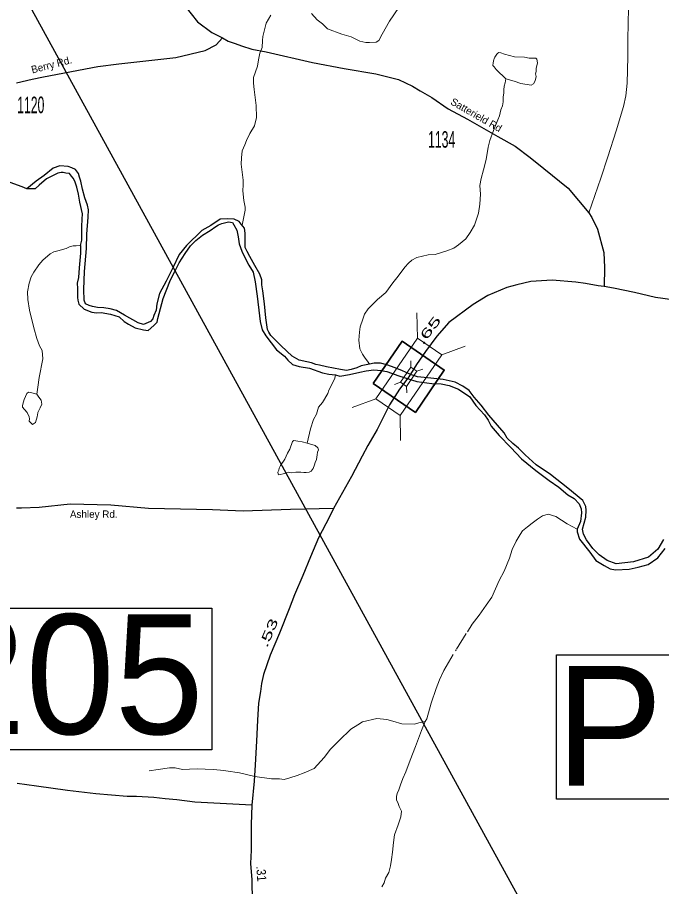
# Model space of a CAD drawing. Extents: x 593115 to 629975, y 274032 to 309774.
# Drawn here: x 609627 to 611376, y 277357 to 279716 of the extents above; entities that cross this region are included whole.
import ezdxf
from ezdxf.enums import TextEntityAlignment as Align

# ---------------------------------------------------------------- set-up
doc = ezdxf.new("R2010")
doc.units = 0
doc.header["$LTSCALE"] = 10
doc.linetypes.add('DASH_DOUBLE_DOT', pattern=[9.2, 5, -1.2, 0.3, -1.2, 0.3, -1.2])
doc.linetypes.add('LONG_DASHED', pattern=[7.5, 6, -1.5])
for name, color, linetype in [('11', 7, 'Continuous'), ('17', 7, 'Continuous'), ('8', 7, 'Continuous')]:
    doc.layers.add(name, color=color, linetype=linetype)
for name, color, linetype, lineweight in [('3', 7, 'Continuous', 158), ('31', 7, 'Continuous', 35), ('32', 7, 'Continuous', 25), ('35', 7, 'Continuous', 13), ('50', 7, 'Continuous', 13), ('59', 7, 'Continuous', 13), ('60', 7, 'Continuous', 13)]:
    doc.layers.add(name, color=color, linetype=linetype, lineweight=lineweight)

msp = doc.modelspace()

# ---------------------------------------------------------------- linework, layer by layer
at = {"layer": '3', "lineweight": 25}
msp.add_lwpolyline([(609537.8, 279969.55), (611035.25, 277242.12), (611649.59, 275090.9)], dxfattribs=at)
at = {"layer": '31'}
msp.add_lwpolyline([(610592.87, 278722.36), (610671.32, 278837.07), (610786.12, 278758.57), (610707.67, 278643.86)], close=True, dxfattribs=at)
at = {"layer": '31', "lineweight": 25}
for points in [[(609408.79, 278112.81), (610154.97, 278112.81), (610154.97, 277728.39), (609408.79, 277728.39)], [(611090.52, 277986.21), (612132.21, 277986.21), (612132.21, 277594.4), (611090.52, 277594.4)]]:
    msp.add_lwpolyline(points, close=True, dxfattribs=at)
at = {"layer": '32'}
for points in [[(609911.14, 280047.75), (609933.35, 280031.08), (609955.56, 280009.77), (609973.38, 279993.33), (610015.47, 279908.83), (610032.37, 279843.97), (610046.05, 279806.45), (610060.67, 279776.57), (610081.43, 279746.71), (610116.59, 279703.18), (610155.39, 279674.75), (610183.92, 279660.1)], [(609625.32, 279538.3), (609667.3, 279547.88), (609697.82, 279554.44), (609846.14, 279582.12), (609902.97, 279589.13), (610057.36, 279606.38), (610137.42, 279625.83), (610167.03, 279640.65), (610183.92, 279660.1)], [(610183.92, 279660.1), (610199.31, 279651.42), (610218.28, 279644.94), (610235.4, 279638.45), (610264.09, 279629.65), (610302.5, 279621.78), (610428.6, 279592.83), (610514.67, 279577.09), (610600.04, 279562.04), (610661.59, 279546.75), (610699.53, 279528.69), (610720.35, 279516.19), (610752.28, 279498.59), (610796.94, 279467.32), (610849.23, 279439.07), (610931.36, 279392.06), (610978.1, 279366.59), (611018.74, 279335.13), (611055.94, 279305.88), (611122.25, 279251.97), (611178.12, 279185.62), (611186.91, 279172.19), (611202.18, 279141.16), (611219.43, 279077.89), (611221.27, 279037.06), (611220.12, 278985.66)], [(611220.12, 278985.66), (611203.69, 278987.05), (611169.68, 278993.54), (611143.3, 278997.24), (611078.52, 279002.8), (611020.91, 278999.33), (610983.42, 278990.06), (610955.66, 278983.12), (610903.83, 278960.89), (610864.04, 278936.8), (610798.56, 278887.48), (610765.94, 278850.72), (610734.84, 278809.29), (610710.93, 278773.48), (610689.5, 278740.46)], [(611405.21, 278948.84), (611359.52, 278955.91), (611302.6, 278969.11), (611245.1, 278980.57), (611220.12, 278985.66)], [(610689.5, 278740.46), (610687.18, 278736.9), (610664.93, 278706.85), (610637.53, 278664.19), (610604.21, 278597.09), (610578.29, 278554.02), (610563.02, 278524.84), (610534.1, 278469.96), (610484.93, 278383.47)], [(610484.93, 278383.47), (610368.79, 278380.69), (610240.38, 278375.83), (610157.08, 278379.53), (609983.32, 278383.01), (609881.04, 278392.12), (609770.22, 278394.67), (609686.48, 278386.02), (609638.81, 278384.16), (609624.93, 278384.16)], [(610484.93, 278383.47), (610474.18, 278360.89), (610445.02, 278303.93), (610422.81, 278251.59), (610401.76, 278200.88), (610379.55, 278148.54), (610364.74, 278111.03), (610338.59, 278045.03), (610313.61, 277985.45), (610295.79, 277932.72), (610289.77, 277908.64), (610287, 277886.41), (610281.44, 277855.38), (610279.36, 277808.83), (610276.12, 277751.4), (610273.11, 277687.64), (610270.12, 277643.73), (610263.98, 277578.31)], [(610263.98, 277578.31), (610108.96, 277586.64), (610060.11, 277592.24), (610028.44, 277594.98), (609997.9, 277598.68), (609950.7, 277601.46), (609925.49, 277601.77), (609840.57, 277608.87), (609763.75, 277618.14), (609679.3, 277629.48), (609626.3, 277636.91)], [(610263.98, 277578.31), (610261.47, 277525.8), (610261.44, 277497.75), (610262.11, 277456.27), (610260.04, 277419.68), (610263.28, 277375.22), (610263.28, 277351.6), (610272.29, 277243.54), (610276, 277201.18), (610277.57, 277160.1), (610277.92, 277143.01), (610278.12, 277112.57), (610277.41, 277080.43)]]:
    msp.add_lwpolyline(points, dxfattribs=at)
at = {"layer": '35'}
msp.add_lwpolyline([(611178.12, 279185.62), (611210.63, 279279.29), (611229.6, 279337.65), (611252.78, 279407.69), (611272.25, 279473.57), (611278.95, 279502.82), (611282.59, 279536.95), (611284.32, 279608.93), (611284.3, 279655.21), (611285.52, 279699.15), (611286.13, 279740.6), (611286.68, 279769.86), (611288.5, 279819.82), (611289.69, 279877.17), (611290.85, 279933.25), (611292.07, 279968.59), (611292.02, 279995.42), (611295.11, 280006.39), (611314.6, 280032.02), (611326.14, 280050.32), (611333.43, 280069.81), (611335.9, 280091.77), (611337.09, 280119.79)], dxfattribs=at)
at = {"layer": '50'}
for p, q in [((610711.48, 278913.65), (610712.94, 278845.59)), ((610842.93, 278823.74), (610778.97, 278800.42)), ((610600.02, 278680.51), (610536.07, 278657.19)), ((610666.06, 278635.34), (610667.51, 278567.28))]:
    msp.add_line(p, q, dxfattribs=at)
at = {"layer": '50', "linetype": 'LONG_DASHED'}
for p, q in [((610694.99, 278783.76), (610695.36, 278766.74)), ((610727.85, 278761.28), (610711.86, 278755.45)), ((610667.13, 278725.48), (610651.14, 278719.65)), ((610683.64, 278714.18), (610684, 278697.17))]:
    msp.add_line(p, q, dxfattribs=at)
at = {"layer": '50'}
msp.add_lwpolyline([(610666.06, 278635.34), (610778.97, 278800.42), (610712.94, 278845.59), (610600.02, 278680.51)], close=True, dxfattribs=at)
at = {"layer": '50', "linetype": 'LONG_DASHED'}
msp.add_lwpolyline([(610683.64, 278714.18), (610711.86, 278755.45), (610695.36, 278766.74), (610667.13, 278725.48)], close=True, dxfattribs=at)
at = {"layer": '59'}
for points in [[(610425.95, 279725.77), (610440.6, 279708.66), (610455.28, 279697.65), (610469.22, 279684.86), (610507.73, 279670.26), (610533.28, 279663.03), (610556.44, 279650.85), (610573.57, 279647.2), (610583.27, 279647.2), (610601.6, 279648.42), (610608.3, 279653.28), (610617.46, 279670.4), (610637.49, 279705.69), (610662.45, 279742.29)], [(610582.66, 278774.78), (610577.73, 278783.28), (610571.08, 278790.62), (610564.31, 278801.57), (610560.06, 278808.96), (610556.41, 278816.23), (610553.98, 278839.39), (610556.34, 278861.34), (610557.54, 278876.03), (610564.87, 278896.68), (610569.15, 278910.09), (610579.45, 278924.79), (610604.47, 278949.78), (610626.97, 278968.72), (610646.53, 278995.52), (610660.5, 279013.24), (610678.82, 279038.27), (610688.53, 279048.57), (610697.7, 279056.48), (610711.66, 279063.89), (610742.11, 279071.17), (610761.64, 279072.36), (610792.75, 279082.22), (610811.61, 279089.54), (610825.09, 279098.06), (610844.55, 279115.17), (610856.7, 279132.22), (610867.7, 279151.7), (610878.59, 279184.68), (610882.29, 279209.01), (610884.75, 279235.87), (610882.82, 279259.01), (610885.93, 279278.55), (610892.62, 279302.32), (610899.89, 279329.78), (610905.38, 279363.28), (610909.56, 279381.59), (610919.32, 279408.4), (610931.52, 279437.66), (610935.75, 279448.67), (610939.98, 279464.49), (610943.71, 279475.51), (610946.14, 279486.47), (610946.09, 279498.67), (610947.94, 279510.83), (610947.31, 279519.35), (610948.52, 279529.13), (610951.59, 279537.67), (610953.43, 279549.23)], [(609798.42, 279096.75), (609786.89, 279095.58), (609778.29, 279095.56), (609768.63, 279093.06), (609759.43, 279088.25), (609737.5, 279082.1), (609725.95, 279079.64), (609716.13, 279074.14), (609696.66, 279056.44), (609685.71, 279044.26), (609671.7, 279024.74), (609665.02, 279011.38), (609659.48, 278994.89), (609654.69, 278971.08), (609655.26, 278950.36), (609660.16, 278921.15), (609671.78, 278873.6), (609680.38, 278844.32), (609687.68, 278824.76), (609695, 278811.41), (609696.25, 278789.47), (609686.49, 278738.26), (609682.85, 278712.03), (609679.86, 278693.09)], [(610491.23, 278745.46), (610488.75, 278736.91), (610480.25, 278717.38), (610472.37, 278704.04), (610469.89, 278695.48), (610455.29, 278671.08), (610444.91, 278657.69), (610439.43, 278639.4), (610431.52, 278624.76), (610422.99, 278599.13), (610413.89, 278560.1)]]:
    msp.add_lwpolyline(points, dxfattribs=at)
at = {"layer": '59', "linetype": 'DASH_DOUBLE_DOT'}
for points in [[(610237.13, 279151.41), (610244.02, 279183.68), (610245.19, 279192.15), (610245.87, 279200.74), (610241.55, 279219.04), (610239.07, 279244.59), (610239.73, 279261.68), (610240.28, 279273.88), (610237.83, 279295.83), (610234.77, 279317.1), (610235.42, 279334.19), (610237.81, 279353.15), (610244.47, 279370.22), (610248.8, 279381.13), (610257.9, 279400.65), (610270.73, 279421.39), (610276.8, 279443.97), (610275.58, 279476.9), (610270.06, 279519.53), (610268.21, 279536.67), (610268.14, 279552.48), (610279.17, 279582.96), (610282.12, 279600), (610285.2, 279618.34), (610291.93, 279634.21), (610292.51, 279652.5), (610293.14, 279663.49), (610297.34, 279678.11), (610302.19, 279700.01), (610315.05, 279721.95)], [(610733.79, 277805.61), (610738.72, 277812.31), (610750.21, 277854.98), (610764.23, 277894.6), (610772.72, 277918.43), (610784.95, 277943.99), (610819.04, 278001.3), (610848.93, 278048.9), (610861.67, 278069.64), (610880.56, 278093.45), (610900.03, 278120.86), (610914.69, 278142.86), (610935.41, 278187.35), (610948.74, 278212.98), (610962.78, 278248.3), (610970.66, 278271.54), (610981.04, 278294.63), (610992.02, 278312.91), (610998.11, 278322.09), (611012.05, 278333.7), (611024.85, 278343.44), (611039.48, 278354.44), (611052.26, 278362.98), (611068.17, 278367.85), (611088.85, 278361.83), (611119.94, 278341.68), (611146.85, 278327.12)], [(610733.79, 277805.61), (610720.42, 277802.48), (610703.91, 277797.62), (610671.03, 277798.8), (610646.08, 277806.12), (610630.17, 277811.05), (610603.42, 277813.4), (610564.32, 277804.2), (610551.55, 277796.36), (610532.71, 277784.75), (610500.36, 277753.61), (610477.26, 277729.78), (610459.59, 277707.24), (610432.78, 277677.98), (610405.32, 277665.75), (610386.47, 277658.43), (610366.94, 277652.34), (610351.73, 277647.45), (610338.88, 277649.81), (610316.97, 277649.87), (610271.89, 277655.9), (610229.78, 277665.67), (610193.2, 277671.72), (610178.52, 277672.93), (610159.05, 277674.73), (610115.19, 277677.14), (610094.46, 277675.96), (610075.54, 277675.25), (610056.03, 277679.56), (610040.12, 277679.58), (610009.71, 277674.61), (609985.33, 277671.01)], [(610733.79, 277805.61), (610724.07, 277780.6), (610707.67, 277737.33), (610693.7, 277700.11), (610681.54, 277668.35), (610673.56, 277650.11), (610666.91, 277633.04), (610662.63, 277619.63), (610658.33, 277609.81), (610655.95, 277601.26), (610656.55, 277591.55), (610659.62, 277585.48), (610663.3, 277574.5), (610669.95, 277562.26), (610668.12, 277546.4), (610660.87, 277524.54), (610651.11, 277497.63), (610648.08, 277476.89), (610645.64, 277450.73), (610642.62, 277430.59), (610640.17, 277413.54), (610635.31, 277395.83), (610626.18, 277380.02), (610623.12, 277367.78), (610616.48, 277356.21)]]:
    msp.add_lwpolyline(points, dxfattribs=at)
at = {"layer": '59', "lineweight": 25}
msp.add_lwpolyline([(609653.18, 279250.21), (609640.28, 279256.19), (609554.1, 279286.64)], dxfattribs=at)
at = {"layer": '60'}
for points in [[(610953.43, 279549.23), (610975.9, 279542.57), (610994.28, 279536.49), (611021.69, 279531.62), (611028.36, 279535.28), (611031.99, 279541.41), (611033.82, 279547.47), (611035.07, 279554.85), (611033.82, 279562.08), (611035.06, 279568.85), (611035.67, 279569.44), (611035.02, 279576.76), (611039.33, 279591.97), (611037.45, 279602.31), (611035, 279604.76), (611030.2, 279604.76), (611025.3, 279604.76), (611016.79, 279604.74), (611003.34, 279607.22), (610976.56, 279608.37), (610949.71, 279615.73), (610939.98, 279619.33), (610934.4, 279620.54), (610931.35, 279618.11), (610929, 279615.65), (610926.55, 279613.3), (610922.82, 279607.18), (610921.03, 279602.92), (610920.39, 279601.03), (610918.62, 279592.56), (610917.97, 279585.17), (610921.69, 279581.6), (610926.54, 279574.29), (610934.49, 279566.93), (610947.24, 279554.76)], [(609679.86, 278693.09), (609685.29, 278685.17), (609691.43, 278677.24), (609692.61, 278671.22), (609693.31, 278666.3), (609689.01, 278656.59), (609682.94, 278643.71), (609682.91, 278642.51), (609681.1, 278632.14), (609676.87, 278616.33), (609668.27, 278611.4), (609663.44, 278615.1), (609659.74, 278619.98), (609659.77, 278626.08), (609659.19, 278632.1), (609653.63, 278643.71), (609646.29, 278651.67), (609641.42, 278657.77), (609640.89, 278661.38), (609642.09, 278666.26), (609645.76, 278679.08), (609653, 278695.54), (609657.28, 278699.15), (609663.35, 278698.03)], [(610413.89, 278560.1), (610435.86, 278554.05), (610443.14, 278547.9), (610445.02, 278541.86), (610441.99, 278535.72), (610440.74, 278528.44), (610438.88, 278516.18), (610435.31, 278507.65), (610433.48, 278501.59), (610429.78, 278491.86), (610424.33, 278484.47), (610419.47, 278482.07), (610410.95, 278480.84), (610404.85, 278480.87), (610396.27, 278482.05), (610383.47, 278482.01), (610371.32, 278480.16), (610362.76, 278482.04), (610353.58, 278478.33), (610336.5, 278474.68), (610335.35, 278477.1), (610334.65, 278482.02), (610337.16, 278486.87), (610337.78, 278492.96), (610341.42, 278499.68), (610353.59, 278517.34), (610360.32, 278533.2), (610366.95, 278544.17), (610373.68, 278564.94), (610377.93, 278567.35), (610388.9, 278566.12), (610400.46, 278563.78)]]:
    msp.add_lwpolyline(points, close=True, dxfattribs=at)
at = {"layer": '60', "lineweight": 25}
for points in [[(610234.32, 279154.97), (610229.46, 279161.67), (610215.98, 279167.75), (610196.5, 279168.95), (610178.17, 279167.73), (610152.01, 279150.67), (610127.63, 279137.27), (610086.19, 279097.01), (610066.68, 279072.61), (610049.02, 279035.96), (610030.78, 279000.03), (610013.08, 278966.48), (610005.8, 278938.43), (610004.05, 278921.36), (609997.34, 278906.69), (609994.86, 278898.14), (609988.21, 278890.88), (609969.33, 278882.26), (609955.23, 278887.16), (609918.05, 278907.83), (609896.69, 278920.07), (609878.99, 278924.94), (609861.93, 278927.29), (609844.85, 278928.54), (609831.5, 278931.02), (609821.75, 278933.42), (609812.55, 278938.31), (609808.95, 278947.99), (609807.65, 278977.33), (609809.46, 279026.1), (609814.94, 279088.2), (609815.55, 279127.3), (609819.11, 279173.64), (609820.31, 279193.12), (609817.29, 279206.49), (609810.59, 279226.03), (609804.48, 279249.76), (609799.52, 279271.17), (609795.94, 279282.15), (609792.84, 279291.82), (609784.87, 279302.78), (609775.15, 279307.08), (609765.44, 279311.39), (609742.86, 279312.55), (609724.53, 279306.43), (609700.22, 279286.93), (609678.29, 279271.07), (609653.18, 279250.21)], [(609798.42, 279096.75), (609802.11, 279110.78), (609802.69, 279148.57), (609803.29, 279168.07), (609804.49, 279182.74), (609797.13, 279213.8), (609792.89, 279235.8), (609788.59, 279255.29), (609783.71, 279271.1), (609778.79, 279279.7), (609773.99, 279284.5), (609768.44, 279291.82), (609758.66, 279293.02), (609751.38, 279294.27), (609746.49, 279294.87), (609737.35, 279293.06), (609706.32, 279277.2), (609686.76, 279260.09), (609675.86, 279250.32), (609653.18, 279250.21)], [(609798.42, 279096.75), (609798.49, 279076.04), (609795.46, 279035.79), (609793.03, 279010.23), (609790, 278994.39), (609790.6, 278979.68), (609790.05, 278967.49), (609790.6, 278955.37), (609791.24, 278948.06), (609794.32, 278937.09), (609808.34, 278923.6), (609829.09, 278915.77), (609841.85, 278913.9), (609854.68, 278915.14), (609880.29, 278910.31), (609903.44, 278903.03), (609917.48, 278890.23), (609929.05, 278883.49), (609947.35, 278873.71), (609969.33, 278867.66), (609982.71, 278866.48), (609997.29, 278879.89), (610006.46, 278888.4), (610008.27, 278898.16), (610022.9, 278953.08), (610030.82, 278973.22), (610042.94, 279003.08), (610054.52, 279026.24), (610066.7, 279049.4), (610082.54, 279074.98), (610097.17, 279095.78), (610111.77, 279110.39), (610130.08, 279125.01), (610150.74, 279137.29), (610166.07, 279148.18), (610173.37, 279153.12), (610181.85, 279156.75), (610200.13, 279160.47), (610211.1, 279159.25), (610214.78, 279153.17), (610223.28, 279138.49), (610226.4, 279120.22), (610229.4, 279100.76), (610236.8, 279081.2), (610248.4, 279056.85), (610255.12, 279043.41), (610267.32, 279023.95), (610272.8, 278998.33), (610278.29, 278959.31), (610284.49, 278905.67), (610286.27, 278890.43), (610291.81, 278867.91), (610301.58, 278852), (610330.8, 278813.69), (610352.15, 278796.54), (610361.33, 278785.65), (610374.09, 278774.08), (610392.38, 278768.6), (610419.89, 278763.73), (610455.24, 278751.5), (610472.27, 278747.85), (610491.23, 278745.46)], [(610582.66, 278774.78), (610560.65, 278769.93), (610548.45, 278764.98), (610533.24, 278760.09), (610521.09, 278757.65), (610504.03, 278760.1), (610466.78, 278767.37), (610447.27, 278772.27), (610437.49, 278773.47), (610425.99, 278778.31), (610412.54, 278780.79), (610391.83, 278785.62), (610372.95, 278796.01), (610343.02, 278824.04), (610315, 278852.62), (610309.49, 278861.84), (610306.44, 278869.1), (610301.49, 278900.82), (610297.87, 278938.6), (610293.5, 278974), (610290.53, 278989.77), (610291.1, 279003.26), (610285.63, 279019.07), (610272.2, 279042.26), (610258.71, 279066.64), (610251.38, 279080), (610245.91, 279091.01), (610245.33, 279106.83), (610245.86, 279117.82), (610245.31, 279130.04), (610243.48, 279143.38), (610234.32, 279154.97)], [(610491.23, 278745.46), (610502.16, 278741.83), (610528.36, 278746.69), (610556.4, 278752.82), (610574.07, 278756.45), (610594.83, 278758.92), (610614.31, 278757.72), (610630.15, 278754.69), (610662.52, 278743.12), (610711.91, 278727.3), (610752.12, 278722.47), (610777.7, 278721.24), (610799.7, 278716.39), (610824.71, 278706.67), (610855.79, 278685.92), (610871.61, 278662.79), (610894.79, 278637.2), (610905.19, 278622.58), (610913.16, 278606.72), (610935.14, 278581.16), (610966.87, 278548.29), (610995.55, 278517.79), (611034.5, 278486.08), (611071.16, 278459.32), (611096.79, 278441.08), (611121.75, 278419.76), (611138.26, 278410.02), (611152.26, 278395.33), (611157.78, 278381.91), (611158.95, 278370.98), (611155.38, 278347.85), (611146.85, 278327.12)], [(611381.52, 278299.17), (611365.67, 278272.39), (611340.72, 278251), (611299.24, 278238.15), (611252.93, 278233.31), (611227.92, 278242.43), (611206.63, 278257.67), (611188.87, 278274.64), (611172.45, 278297.89), (611163.87, 278313.67), (611161.45, 278327.12), (611170.52, 278359.44), (611171.12, 278378.93), (611170.52, 278388.65), (611162.56, 278405.12), (611121.13, 278437.98), (611074.19, 278475.16), (611035.13, 278501.97), (611005.28, 278528.79), (610987.55, 278547.07), (610972.31, 278559.88), (610957.1, 278573.9), (610948.49, 278588.48), (610930.22, 278609.16), (610907.07, 278636.05), (610886.33, 278663.38), (610867.36, 278684.78), (610853.34, 278703.08), (610836.29, 278715.23), (610815.51, 278726.16), (610782.65, 278733.44), (610749.12, 278737.14), (610713.68, 278740.77), (610697.28, 278745.61), (610672.9, 278756.61), (610652.77, 278765.13), (610630.13, 278773), (610613.11, 278777.25), (610596.01, 278777.21), (610582.66, 278774.78)], [(611146.85, 278327.12), (611146.79, 278319.72), (611153.49, 278300.28), (611180.97, 278264.9), (611197.51, 278242.35), (611220.03, 278228.39), (611236.45, 278219.84), (611251.08, 278216.24), (611287.74, 278218.69), (611312.66, 278224.17), (611339.52, 278231.52), (611365.69, 278249.18), (611385.22, 278274.79)]]:
    msp.add_lwpolyline(points, dxfattribs=at)

# ---------------------------------------------------------------- texts
at = {"layer": '11'}
for s, rotation, p in [('Berry Rd.', 14.481, (609722.53, 279577.48)), ('Satterield Rd', 330.023, (610868.01, 279442.35))]:
    msp.add_text(s, height=20, rotation=rotation, dxfattribs=at).set_placement(p, align=Align.CENTER)
msp.add_text('Ashley Rd.', height=20, dxfattribs=at).set_placement((609834.67, 278357.79), align=Align.CENTER)
at = {"layer": '17'}
for s, rotation, width, p in [('.65', 53.106, 1.85, (610753.38, 278858.97)), ('.53', 67.25, 1.75, (610320.58, 278040.87)), ('.31', 274.167, 0.9, (610277.16, 277391.16))]:
    msp.add_text(s, height=25, rotation=rotation, dxfattribs=dict(at, width=width)).set_placement(p, align=Align.CENTER)
at = {"layer": '31'}
for s, p in [('205', (609407.96, 277771.1)), ('P125', (611088.91, 277630.86))]:
    msp.add_text(s, height=325, dxfattribs=at).set_placement(p)
at = {"layer": '8', "width": 0.55}
for s, p in [('1120', (609663.72, 279455.63)), ('1134', (610778.88, 279361.95))]:
    msp.add_text(s, height=45, dxfattribs=at).set_placement(p, align=Align.CENTER)

doc.saveas('drawing.dxf')
